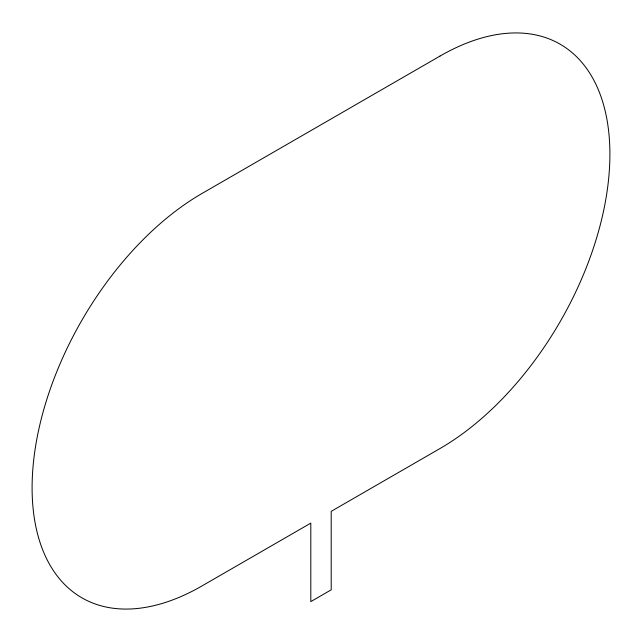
<?xml version="1.0" encoding="UTF-8"?>
<svg xmlns="http://www.w3.org/2000/svg" width="642" height="642" viewBox="0 0 642 642"><rect width="100%" height="100%" fill="white"/><g stroke="black" fill="none" stroke-linecap="round" stroke-linejoin="round"><path stroke-width="0.96" d="M439.963 56.087L202.037 193.451A240.333 138.76 -60 0 0 32.1 487.792A240.333 138.76 -60 0 0 202.037 585.913L310.8 523.118L310.8 601.61L331.2 589.837L331.2 511.345L439.963 448.549A240.333 138.76 -60 0 0 609.9 154.208A240.333 138.76 -60 0 0 439.963 56.087"/></g></svg>
